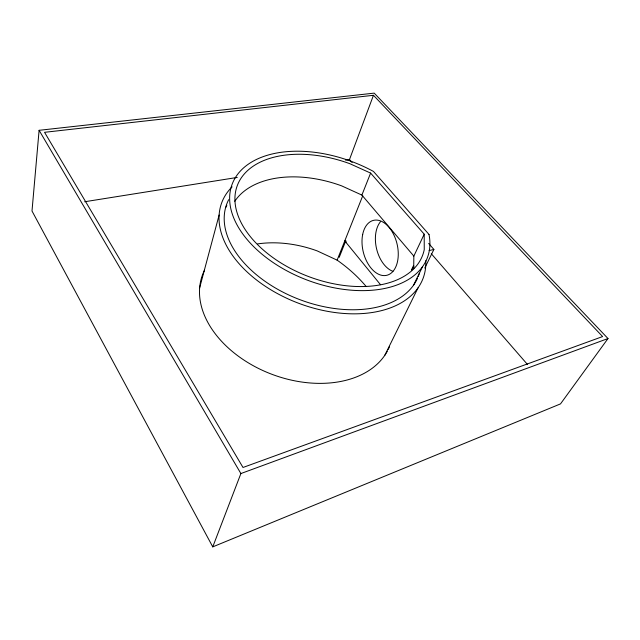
<?xml version="1.0" encoding="UTF-8"?>
<svg xmlns="http://www.w3.org/2000/svg" width="640" height="640" viewBox="0 0 640 640"><rect width="100%" height="100%" fill="white"/><g stroke="black" fill="none" stroke-linecap="round" stroke-linejoin="round"><path stroke-width="0.96" d="M413.704 268.736L413.84 256.104L424.208 234.192L370.616 173.096L349.912 163.728A99 60.08 20.6 0 0 236.504 187.912A99 60.08 20.6 0 0 315.272 278.92A99 60.08 20.6 0 0 424.248 249.624L424.208 234.192M39.096 130.312L32 211.008L212.76 546.872L560.512 403.888L608 338.536L374.208 93.128L39.096 130.312L240.888 473.552L212.76 546.872M199.656 287.776L219.128 215.024M345.56 160.168L349.496 159.536L373.456 95.288L602.616 336.56L243.008 467.48L44.552 132.312L373.456 95.288M413.84 256.104L361.888 195.08L370.616 173.096M365.992 286.304A132.6 93.816 18.8 0 0 337.12 260.144L362.744 195.768M339.2 257.344L345.848 240.68M411.416 269.968L413.56 265.48M412.152 269.728L413.856 266.152M413.52 285.216L422.536 266.696M424.768 268.064L433.896 249.424L428.664 243.44M384.8 355.312L418.072 287.792M240.888 473.552L608 338.536M429.088 250.592L433.896 249.424M84.656 201.752L237.264 177.432M361.888 195.08L341.624 185.856A96.824 60.744 20.6 0 0 234.784 201.28M337.12 260.144L317.2 250.904A94.984 65.52 20.6 0 0 257.592 243.912M349.496 159.536L352.112 162.552M431.304 253.728L527.496 364.496M380.528 284.72L344.776 240.904A135.456 93.424 18.9 0 1 346.28 241.952M389.4 346.848A100.152 68.824 20.6 0 1 388.208 349.472M387.32 351.184A100.152 68.824 20.6 0 1 264.408 371.224A100.152 68.824 20.6 0 1 204.496 270.272M417.512 278.256A102.376 63.912 20.6 0 1 294.864 297.672A102.376 63.912 20.6 0 1 228.664 199.696M419.256 273.608A102.376 63.912 20.6 0 1 418.28 276.416M425.776 260.704A107.536 67.152 20.6 0 1 298.016 303.032A107.536 67.152 20.6 0 1 232.112 186.832M392.96 271.344A27.968 17.392 77 0 1 376.728 249.416A27.968 17.392 77 0 1 380.416 221.768M226.032 207.152A101.96 63.992 20.6 0 1 226.8 205.336M429.008 234.448L373.472 171.44A104.296 63.32 20.6 0 0 232.896 182.368A104.296 63.32 20.6 0 0 323.704 285.384A104.296 63.32 20.6 0 0 429.008 234.448M362.696 234.368A28.264 17.36 76.4 0 0 384.552 275.6A28.264 17.36 76.4 0 0 393.168 233.528A28.264 17.36 76.4 0 0 362.696 234.368"/></g></svg>
